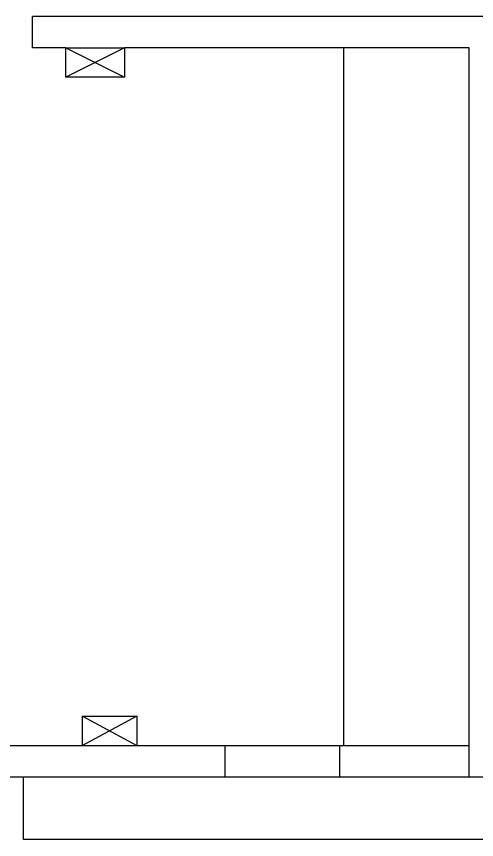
# Model space of a CAD drawing. Header units: inches. Extents: x 216615 to 231886, y -28847 to -680.
# Drawn here: x 219149 to 221350, y -21307 to -17367 of the extents above; entities that cross this region are included whole.
import ezdxf

# ---------------------------------------------------------------- set-up
doc = ezdxf.new("R2010")
doc.units = ezdxf.units.IN
doc.header["$MEASUREMENT"] = 0
doc.layers.add('MOBILIARIO', color=42, linetype='Continuous')

msp = doc.modelspace()

# ---------------------------------------------------------------- linework, layer by layer
for p, q in [((221385.2, -17367.3), (219225.2, -17367.3)), ((219225.2, -17517.3), (219225.2, -17367.3)), ((219385.2, -17517.3), (219225.2, -17517.3)), ((219385.2, -17657.3), (219385.2, -17517.3)), ((219385.2, -17517.3), (219665.2, -17517.3)), ((219665.2, -17517.3), (219385.2, -17657.3)), ((219385.2, -17517.3), (219665.2, -17657.3)), ((221295.2, -17517.3), (219665.2, -17517.3)), ((221315.2, -17517.3), (219665.2, -17517.3)), ((219665.2, -17517.3), (219665.2, -17657.3)), ((221315.2, -20857.3), (221315.2, -17517.3)), ((219665.2, -17657.3), (219385.2, -17657.3)), ((219465.2, -20857.3), (219465.2, -20717.3)), ((219465.2, -20717.3), (219725.2, -20717.3)), ((219465.2, -20717.3), (219725.2, -20857.3)), ((219725.2, -20717.3), (219465.2, -20857.3)), ((219725.2, -20717.3), (219725.2, -20857.3)), ((219115.2, -20857.3), (219465.2, -20857.3)), ((219465.2, -20857.3), (219725.2, -20857.3)), ((219725.2, -20857.3), (220145.2, -20857.3)), ((220145.2, -20857.3), (220145.2, -21007.3)), ((220145.2, -20857.3), (220695.2, -20857.3)), ((220695.2, -20857.3), (220695.2, -21007.3)), ((220695.2, -20857.3), (221315.2, -20857.3)), ((221315.2, -21007.3), (221315.2, -20857.3)), ((219115.2, -21007.3), (220145.2, -21007.3)), ((220145.2, -21007.3), (220695.2, -21007.3)), ((220695.2, -21007.3), (221315.2, -21007.3)), ((221315.2, -21007.3), (221385.2, -21007.3))]:
    msp.add_line(p, q)
at = {"layer": 'MOBILIARIO'}
for p, q in [((220715.2, -20857.3), (220715.2, -17517.3)), ((219182.5, -21307.3), (219182.5, -21007.3)), ((221685.2, -21307.3), (219182.5, -21307.3))]:
    msp.add_line(p, q, dxfattribs=at)

doc.saveas('drawing.dxf')
